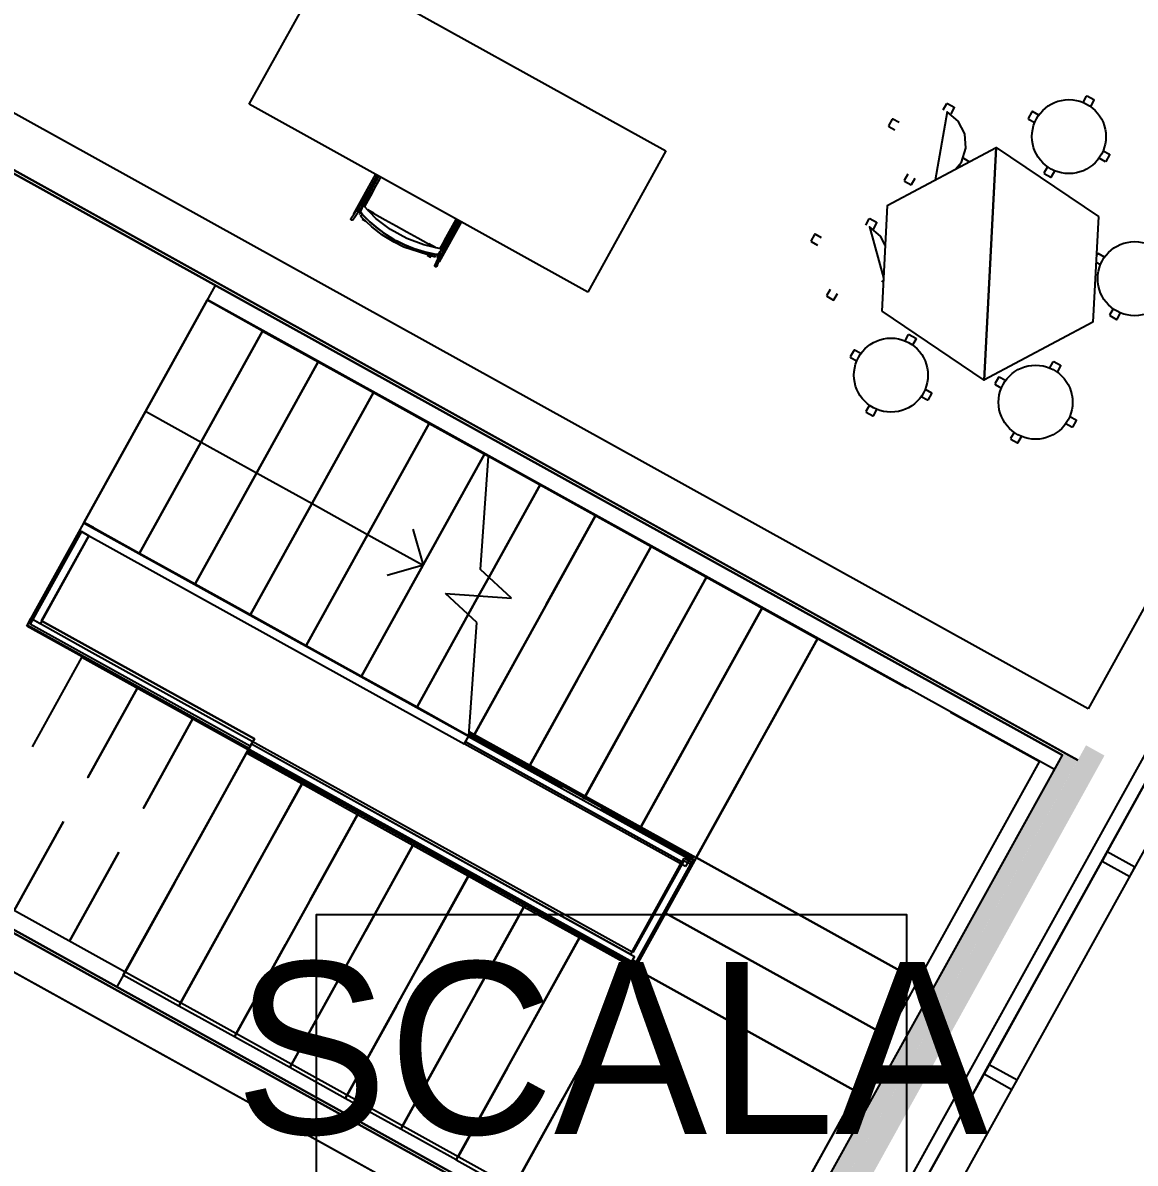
# Model space of a CAD drawing. Header units: metres. Extents: x 2.5 to 42.6, y 0.9 to 31.9.
# Drawn here: x 30.904 to 32.975, y 15.288 to 17.41 of the extents above; entities that cross this region are included whole.
import ezdxf

# ---------------------------------------------------------------- set-up
doc = ezdxf.new("R2010")
doc.units = ezdxf.units.M
for name, color, linetype in [('ARREDI', 9, 'Continuous'), ('PARETI_STRUTTURE', 7, 'Continuous'), ('PILASTRI_SETTI', 8, 'Continuous'), ('PORTE_SCALE', 2, 'Continuous'), ('WAYFINDING_RIQUADRI', 7, 'Continuous'), ('WAYFINDING_TESTI', 7, 'Continuous')]:
    doc.layers.add(name, color=color, linetype=linetype)

msp = doc.modelspace()

# ---------------------------------------------------------------- linework, layer by layer
at = {"layer": 'ARREDI'}
for points in [[(31.3256, 17.2582), (31.471, 17.5207)], [(31.471, 17.5207), (32.1012, 17.1714)], [(32.8779, 17.2618), (32.8844, 17.2735)], [(32.8844, 17.2735), (32.8855, 17.2738)], [(32.8855, 17.2738), (32.8979, 17.267)], [(31.9558, 16.9089), (31.3256, 17.2582)], [(32.6177, 17.2479), (32.6242, 17.2597)], [(32.6242, 17.2597), (32.6253, 17.26)], [(32.6253, 17.26), (32.6377, 17.2531)], [(32.638, 17.252), (32.6315, 17.2403)], [(32.6377, 17.2531), (32.638, 17.252)], [(32.8982, 17.2659), (32.8917, 17.2542)], [(32.8979, 17.267), (32.8982, 17.2659)], [(32.5237, 17.2308), (32.5226, 17.2305)], [(32.5354, 17.2243), (32.5237, 17.2308)], [(32.6405, 17.1376), (32.6517, 17.1508), (32.6599, 17.1764), (32.6577, 17.2032), (32.6454, 17.2271), (32.6248, 17.2445), (32.6024, 17.1173)], [(32.7827, 17.2444), (32.7759, 17.232)], [(32.7759, 17.232), (32.7762, 17.2309)], [(32.7762, 17.2309), (32.7879, 17.2244)], [(32.7838, 17.2447), (32.7827, 17.2444)], [(32.7955, 17.2382), (32.7838, 17.2447)], [(32.5226, 17.2305), (32.5157, 17.2181)], [(32.5157, 17.2181), (32.516, 17.217)], [(32.516, 17.217), (32.5277, 17.2105)], [(32.1012, 17.1714), (31.9558, 16.9089)], [(32.5133, 17.07), (32.7161, 17.1777), (32.6935, 16.7452), (32.7161, 17.1777), (32.9065, 17.0495)], [(32.9153, 17.1718), (32.927, 17.1653)], [(32.6551, 17.158), (32.6667, 17.1515)], [(32.9194, 17.1515), (32.9077, 17.158)], [(32.9204, 17.1519), (32.9194, 17.1515)], [(32.9273, 17.1643), (32.9204, 17.1518)], [(32.927, 17.1653), (32.9273, 17.1643)], [(32.5514, 17.1282), (32.5449, 17.1165)], [(32.6501, 17.1427), (32.6475, 17.1442)], [(32.8115, 17.1421), (32.805, 17.1303)], [(32.805, 17.1303), (32.8053, 17.1293)], [(32.8053, 17.1293), (32.8177, 17.1224)], [(32.8188, 17.1227), (32.8253, 17.1344)], [(31.5702, 17.1226), (31.5683, 17.1191), (31.5609, 17.1058), (31.5535, 17.0924), (31.5461, 17.079), (31.5401, 17.0682)], [(32.5449, 17.1165), (32.5452, 17.1154)], [(32.5452, 17.1154), (32.5576, 17.1085)], [(32.5576, 17.1085), (32.5586, 17.1088)], [(32.5586, 17.1088), (32.5651, 17.1206)], [(32.8177, 17.1224), (32.8188, 17.1227)], [(31.5286, 17.0576), (31.528, 17.0581), (31.5276, 17.0588), (31.5275, 17.0595), (31.5275, 17.0596), (31.5276, 17.0602), (31.5277, 17.0603), (31.528, 17.0608), (31.5286, 17.0613), (31.5293, 17.0615)], [(31.5293, 17.0615), (31.5301, 17.0615), (31.5308, 17.0612), (31.5313, 17.0608), (31.5317, 17.0601), (31.5318, 17.0594), (31.5318, 17.0594), (31.5317, 17.0587), (31.5316, 17.0585), (31.5313, 17.058), (31.5307, 17.0576), (31.53, 17.0574)], [(31.5296, 17.0571), (31.532, 17.0625), (31.5326, 17.0638)], [(31.5336, 17.0687), (31.5331, 17.0692), (31.5327, 17.0699), (31.5326, 17.0706), (31.5327, 17.0713), (31.5329, 17.0718), (31.5329, 17.0718), (31.5331, 17.072), (31.5337, 17.0724), (31.5344, 17.0727)], [(31.6704, 16.9792), (31.6728, 16.9788), (31.6751, 16.9787), (31.6768, 16.9788), (31.6776, 16.9792), (31.6809, 16.9841), (31.6842, 16.989), (31.6508, 16.9965), (31.6188, 17.0087), (31.5888, 17.0254), (31.5615, 17.046), (31.5374, 17.0704), (31.535, 17.065), (31.5326, 17.0596)], [(31.5344, 17.0727), (31.5351, 17.0727), (31.5358, 17.0724), (31.5364, 17.0719), (31.5368, 17.0712), (31.5369, 17.0705)], [(31.5351, 17.0684), (31.5374, 17.0704)], [(31.5374, 17.0704), (31.5351, 17.0684)], [(31.5583, 17.0548), (31.5461, 17.0616)], [(31.5461, 17.0615), (31.5587, 17.0546), (31.5788, 17.0434), (31.599, 17.0322), (31.6192, 17.021), (31.6394, 17.0098), (31.6595, 16.9987), (31.6721, 16.9917)], [(32.5133, 17.07), (32.503, 16.8734)], [(31.5173, 17.0425), (31.5165, 17.0425), (31.5158, 17.0427), (31.5153, 17.0432), (31.5149, 17.0439), (31.5148, 17.0446), (31.5149, 17.0454), (31.5152, 17.0458), (31.5152, 17.0458), (31.5153, 17.046), (31.5159, 17.0465), (31.5166, 17.0467)], [(31.5191, 17.0445), (31.519, 17.0438), (31.5187, 17.0434), (31.5187, 17.0433), (31.5186, 17.0431), (31.518, 17.0427), (31.5173, 17.0425)], [(31.5196, 17.0542), (31.5196, 17.0542), (31.5197, 17.0542), (31.5199, 17.054), (31.5204, 17.0538)], [(31.5204, 17.0538), (31.521, 17.0535)], [(31.5304, 17.0548), (31.5312, 17.0537)], [(31.5312, 17.0537), (31.5305, 17.0547)], [(31.5363, 17.0534), (31.5347, 17.0554), (31.5334, 17.0573), (31.5327, 17.0587), (31.5325, 17.0596)], [(31.5326, 17.0596), (31.5327, 17.0587), (31.5335, 17.0572), (31.5348, 17.0553), (31.5364, 17.0534)], [(31.5329, 17.0506), (31.5327, 17.0505), (31.5327, 17.0505), (31.5328, 17.0505), (31.533, 17.0507), (31.5333, 17.051), (31.5338, 17.0515), (31.5344, 17.052), (31.5349, 17.0525)], [(31.5349, 17.0524), (31.5354, 17.0529), (31.5358, 17.0532), (31.5359, 17.0533)], [(31.5368, 17.0464), (31.5365, 17.0458), (31.5361, 17.0452), (31.5359, 17.0448), (31.5358, 17.0446)], [(31.5804, 17.0157), (31.5648, 17.0269), (31.5501, 17.0396), (31.5363, 17.0534)], [(31.5364, 17.0533), (31.5501, 17.0395), (31.5649, 17.0269), (31.5804, 17.0156)], [(31.6807, 16.9898), (31.6858, 16.9989), (31.6921, 17.0102), (31.6983, 17.0215), (31.7046, 17.0328), (31.7109, 17.0441)], [(32.4733, 17.0335), (32.4798, 17.0453)], [(32.4798, 17.0453), (32.4809, 17.0456)], [(32.4809, 17.0456), (32.4933, 17.0387)], [(32.9065, 17.0495), (32.8962, 16.8529)], [(32.5094, 16.9962), (32.5009, 17.0127), (32.4804, 17.0301), (32.5063, 16.9352)], [(32.4936, 17.0376), (32.4871, 17.0259)], [(32.4933, 17.0387), (32.4936, 17.0376)], [(31.5949, 17.0068), (31.5809, 17.0153)], [(31.581, 17.0153), (31.5949, 17.0068)], [(31.5998, 17.0041), (31.6147, 16.9966), (31.6327, 16.9893), (31.6513, 16.9835), (31.6702, 16.9792)], [(31.6704, 16.9791), (31.6514, 16.9835), (31.6328, 16.9893), (31.6147, 16.9966), (31.5998, 17.0041)], [(31.6721, 16.9917), (31.6599, 16.9985)], [(32.3782, 17.0161), (32.3713, 17.0037)], [(32.3713, 17.0037), (32.3716, 17.0027)], [(32.3716, 17.0027), (32.3833, 16.9962)], [(32.3792, 17.0164), (32.3782, 17.0161)], [(32.391, 17.0099), (32.3792, 17.0164)], [(31.6702, 16.9767), (31.67, 16.976), (31.6699, 16.9753)], [(31.6705, 16.9787), (31.6705, 16.9785), (31.6704, 16.9781), (31.6703, 16.9774)], [(31.6776, 16.9792), (31.6768, 16.9788), (31.6752, 16.9787), (31.6729, 16.9788), (31.6704, 16.9792)], [(31.6771, 16.9759), (31.6769, 16.9766), (31.677, 16.9773), (31.6772, 16.9778), (31.6773, 16.978), (31.6778, 16.9785), (31.6785, 16.9787), (31.6792, 16.9788), (31.68, 16.9785), (31.6806, 16.9781), (31.681, 16.9775)], [(31.681, 16.9775), (31.6811, 16.9767), (31.6811, 16.976), (31.6808, 16.9755), (31.6807, 16.9753), (31.6802, 16.9749), (31.6802, 16.9749), (31.6795, 16.9746), (31.6788, 16.9745), (31.6781, 16.9748), (31.6775, 16.9752)], [(31.6813, 16.9816), (31.6804, 16.9803), (31.678, 16.9767)], [(31.6842, 16.989), (31.6839, 16.9868)], [(31.6843, 16.9885), (31.6846, 16.9886), (31.6852, 16.9889), (31.686, 16.989), (31.6867, 16.9888), (31.6873, 16.9883), (31.6877, 16.9877)], [(31.6877, 16.9877), (31.6879, 16.987), (31.6878, 16.9862), (31.6877, 16.986), (31.6877, 16.986), (31.6875, 16.9856), (31.6869, 16.985), (31.6862, 16.9848), (31.6855, 16.9847)], [(32.9051, 16.9801), (32.9026, 16.9756)], [(32.9062, 16.9804), (32.9051, 16.9801)], [(32.9179, 16.9739), (32.9062, 16.9804)], [(31.6632, 16.974), (31.6633, 16.9742), (31.6635, 16.9746), (31.6638, 16.9752), (31.6642, 16.9758)], [(31.6698, 16.9748), (31.6698, 16.9745), (31.6698, 16.9745), (31.6698, 16.9745)], [(31.671, 16.9752), (31.6699, 16.9753)], [(31.6699, 16.9753), (31.671, 16.9752)], [(31.6712, 16.9572), (31.671, 16.9579), (31.6711, 16.9586), (31.6712, 16.9588), (31.6712, 16.9589), (31.6714, 16.9593), (31.672, 16.9598)], [(31.6751, 16.9588), (31.6753, 16.9581), (31.6752, 16.9574), (31.6751, 16.9571), (31.6751, 16.9571), (31.6749, 16.9567), (31.6743, 16.9562), (31.6737, 16.9559), (31.6729, 16.9559), (31.6722, 16.9561), (31.6716, 16.9565), (31.6712, 16.9571)], [(31.6734, 16.9749), (31.6723, 16.975)], [(31.6724, 16.975), (31.6737, 16.9749)], [(31.6763, 16.975), (31.6746, 16.9749)], [(31.6746, 16.9749), (31.6763, 16.975)], [(31.6786, 16.9661), (31.6791, 16.9658)], [(31.6792, 16.9658), (31.6796, 16.9656), (31.6799, 16.9654)], [(31.6799, 16.9654), (31.6799, 16.9654)], [(32.9021, 16.9647), (32.9103, 16.9601)], [(32.4069, 16.9138), (32.4004, 16.9021)], [(32.5059, 16.9282), (32.5031, 16.9298)], [(32.4004, 16.9021), (32.4007, 16.901)], [(32.4007, 16.901), (32.4131, 16.8941)], [(32.4131, 16.8941), (32.4142, 16.8944)], [(32.4142, 16.8944), (32.4207, 16.9062)], [(32.503, 16.8734), (32.6934, 16.7452)], [(32.9339, 16.8778), (32.9274, 16.866)], [(32.9412, 16.8584), (32.9477, 16.8701)], [(32.8962, 16.8529), (32.6934, 16.7452)], [(32.9274, 16.866), (32.9277, 16.865)], [(32.9277, 16.865), (32.9401, 16.8581)], [(32.9401, 16.8581), (32.9412, 16.8584)], [(32.5466, 16.818), (32.5531, 16.8297)], [(32.5531, 16.8297), (32.5542, 16.83)], [(32.5542, 16.83), (32.5666, 16.8231)], [(32.5669, 16.8221), (32.5604, 16.8103)], [(32.5666, 16.8231), (32.5669, 16.8221)], [(32.4515, 16.8005), (32.4446, 16.7881)], [(32.4446, 16.7881), (32.4449, 16.7871)], [(32.4449, 16.7871), (32.4566, 16.7806)], [(32.4525, 16.8008), (32.4515, 16.8005)], [(32.4643, 16.7943), (32.4525, 16.8008)], [(32.8158, 16.7676), (32.8223, 16.7793)], [(32.8223, 16.7793), (32.8234, 16.7796)], [(32.8234, 16.7796), (32.8358, 16.7727)], [(32.8361, 16.7717), (32.8296, 16.7599)], [(32.8358, 16.7727), (32.8361, 16.7717)], [(32.7206, 16.7502), (32.7138, 16.7378)], [(32.7217, 16.7505), (32.7206, 16.7502)], [(32.7335, 16.744), (32.7217, 16.7505)], [(32.584, 16.728), (32.5957, 16.7215)], [(32.5957, 16.7215), (32.596, 16.7204)], [(32.7138, 16.7378), (32.7141, 16.7367)], [(32.7141, 16.7367), (32.7258, 16.7302)], [(32.5881, 16.7077), (32.5764, 16.7142)], [(32.5892, 16.708), (32.5881, 16.7077)], [(32.596, 16.7204), (32.5892, 16.708)], [(32.4802, 16.6982), (32.4737, 16.6865)], [(32.4737, 16.6865), (32.474, 16.6854)], [(32.474, 16.6854), (32.4864, 16.6785)], [(32.4875, 16.6788), (32.494, 16.6906)], [(32.4864, 16.6785), (32.4875, 16.6788)], [(32.8573, 16.6573), (32.8456, 16.6638)], [(32.8532, 16.6776), (32.8649, 16.6711)], [(32.8652, 16.67), (32.8584, 16.6576)], [(32.8649, 16.6711), (32.8652, 16.67)], [(32.7494, 16.6478), (32.7429, 16.6361)], [(32.7567, 16.6285), (32.7632, 16.6402)], [(32.8584, 16.6576), (32.8573, 16.6573)], [(32.7429, 16.6361), (32.7432, 16.635)], [(32.7432, 16.635), (32.7556, 16.6282)], [(32.7556, 16.6282), (32.7567, 16.6285)], [(31.7707, 16.6035), (32.3836, 16.2637)], [(31.7335, 16.0818), (31.0172, 16.4788), (31.0096, 16.465)], [(31.0172, 16.4788), (31.0181, 16.4804)], [(31.0181, 16.4804), (31.0172, 16.4788)], [(31.0207, 16.4769), (31.0216, 16.4785), (31.0353, 16.4708), (31.0345, 16.4693)], [(31.0207, 16.4769), (31.0216, 16.4785)], [(31.0345, 16.4693), (31.0353, 16.4708), (31.0216, 16.4785)], [(31.3274, 16.0638), (30.9176, 16.2909), (31.0131, 16.4631)], [(31.0131, 16.4631), (30.9176, 16.2909)], [(31.0268, 16.4555), (30.936, 16.2916), (30.9222, 16.2993), (31.0131, 16.4631), (30.9222, 16.2993)], [(31.0268, 16.4555), (30.939, 16.2971), (31.0268, 16.4555), (30.936, 16.2916)], [(31.0096, 16.465), (31.7258, 16.068)], [(30.9112, 16.2874), (30.9188, 16.3012)], [(31.0221, 16.2439), (30.9188, 16.3012)], [(30.936, 16.2916), (30.9222, 16.2993)], [(31.0145, 16.2301), (30.9112, 16.2874)], [(31.3274, 16.0638), (30.9176, 16.2909)], [(32.5492, 16.1719), (32.3836, 16.2638)], [(32.6981, 15.4628), (32.9177, 15.8588), (33.1372, 16.2548)], [(32.0399, 15.6798), (31.0221, 16.2439)], [(30.9218, 16.0629), (31.0136, 16.2286)], [(32.0467, 15.6559), (31.0136, 16.2286)], [(32.046, 15.6584), (31.0145, 16.2301)], [(32.7969, 16.0347), (32.6312, 16.1265)], [(32.1526, 15.855), (31.7346, 16.0867), (32.1457, 15.8588)], [(31.3297, 16.068), (32.0357, 15.6767), (32.135, 15.8557)], [(31.3297, 16.068), (32.0426, 15.6728)], [(32.1376, 15.8398), (31.7258, 16.068), (31.7335, 16.0818)], [(32.0357, 15.6767), (32.1311, 15.8488), (31.7281, 16.0722)], [(31.7282, 16.0722), (32.1312, 15.8489)], [(31.7335, 16.0818), (32.1452, 15.8536)], [(31.7344, 16.0834), (31.9085, 15.9869)], [(32.035, 15.6591), (31.3221, 16.0542)], [(32.0418, 15.6552), (31.3221, 16.0542)], [(32.2309, 15.0136), (32.7969, 16.0347)], [(31.9804, 15.947), (32.1546, 15.8505)], [(32.1526, 15.855), (32.0418, 15.6553)], [(32.135, 15.8557), (32.1487, 15.8481)], [(32.1452, 15.8536), (32.1376, 15.8398)], [(32.1418, 15.8518), (32.1457, 15.8588), (32.1418, 15.8519)], [(32.1452, 15.8499), (32.1491, 15.8569), (32.1457, 15.8588)], [(32.1491, 15.8569), (32.1457, 15.8588)], [(32.1345, 15.8505), (32.0399, 15.6798)], [(32.1487, 15.8481), (32.0457, 15.6621)], [(32.046, 15.6584), (32.1483, 15.8429), (32.1345, 15.8505)], [(32.1546, 15.8505), (32.0467, 15.6559)], [(31.8177, 15.2427), (30.7845, 15.8153)], [(32.0426, 15.6728), (32.035, 15.6591)], [(32.0368, 15.6626), (32.0438, 15.6587), (32.0457, 15.6621)], [(32.0387, 15.666), (32.0457, 15.6621), (32.0388, 15.666)], [(32.0438, 15.6587), (32.0457, 15.6621)], [(32.4786, 15.0667), (32.66, 15.3939), (32.6982, 15.4628)], [(31.8177, 15.2427), (31.9095, 15.4083), (31.8177, 15.2427), (31.9833, 15.1509)]]:
    msp.add_lwpolyline(points, dxfattribs=at)
for points in [[(31.7717, 16.378), (31.8671, 16.5501)], [(31.8786, 16.3272), (31.9704, 16.4928)], [(31.0268, 16.4555), (31.0131, 16.4631)], [(31.9819, 16.2699), (32.0737, 16.4355)], [(32.0852, 16.2126), (32.177, 16.3783)], [(31.7334, 16.3088), (31.7525, 16.3434)], [(32.1885, 16.1554), (32.2803, 16.321)], [(31.3351, 16.0776), (30.939, 16.2971)], [(32.2918, 16.0981), (32.3836, 16.2637)], [(33.1373, 16.2548), (32.9178, 15.8588), (32.9181, 15.8586), (33.1376, 16.2546)], [(31.7413, 16.0795), (31.8331, 16.2452)], [(31.1169, 16.1713), (31.0251, 16.0057)], [(31.8446, 16.0223), (31.9364, 16.1879)], [(31.9479, 15.965), (32.0397, 16.1306)], [(31.2202, 16.114), (31.1284, 15.9484)], [(31.3297, 16.068), (31.3221, 16.0542)], [(31.3274, 16.0638), (31.3351, 16.0776)], [(32.0512, 15.9078), (32.1431, 16.0734)], [(31.3235, 16.0568), (31.2317, 15.8911)], [(32.1546, 15.8505), (32.2464, 16.0161)], [(31.4269, 15.9995), (31.335, 15.8339)], [(31.5302, 15.9422), (31.4384, 15.7766)], [(30.9797, 15.9237), (30.8879, 15.758)], [(31.6335, 15.885), (31.5417, 15.7194)], [(31.083, 15.8664), (30.9912, 15.7008)], [(32.9178, 15.8587), (32.6983, 15.4627), (32.6986, 15.4625), (32.9181, 15.8586)], [(31.1863, 15.8091), (31.0945, 15.6435)], [(31.7368, 15.8277), (31.645, 15.6621)], [(31.8401, 15.7705), (31.7483, 15.6048)], [(31.2896, 15.7519), (31.1978, 15.5862)], [(31.9434, 15.7132), (31.8516, 15.5476)], [(31.3929, 15.6946), (31.3011, 15.529)], [(32.0467, 15.6559), (31.9549, 15.4903)], [(31.4962, 15.6373), (31.4044, 15.4717)], [(31.5995, 15.5801), (31.5077, 15.4145)], [(31.7029, 15.5228), (31.611, 15.3572)], [(31.8062, 15.4656), (31.7144, 15.2999)], [(32.6983, 15.4627), (32.4787, 15.0667), (32.4791, 15.0665), (32.6986, 15.4625)]]:
    msp.add_lwpolyline(points, close=True, dxfattribs=at)
for centre in [(32.8516, 17.1981), (32.974, 16.9338), (32.5203, 16.7543), (32.7895, 16.7039)]:
    msp.add_circle(centre, 0.0689, dxfattribs=at)
at = {"layer": 'PARETI_STRUTTURE'}
for points in [[(32.8871, 16.1332), (30.6341, 17.382)], [(32.8423, 16.0523), (30.5806, 17.3059), (30.5778, 17.3007)], [(30.5806, 17.3059), (32.8681, 16.038)], [(32.2429, 14.971), (32.8394, 16.0471), (30.5829, 17.2978)], [(30.5829, 17.2978), (32.8394, 16.0471)], [(31.5605, 17.128), (31.5196, 17.0542)], [(31.534, 17.0711), (31.5643, 17.1259)], [(31.5665, 17.1247), (31.5355, 17.0688)], [(31.5401, 17.0682), (31.5703, 17.1226)], [(31.533, 17.0718), (31.5151, 17.0458)], [(31.5187, 17.0434), (31.5365, 17.0693)], [(31.5277, 17.0603), (31.5327, 17.071)], [(31.5316, 17.0618), (31.5311, 17.0609)], [(31.5366, 17.0691), (31.5366, 17.069), (31.5365, 17.0689), (31.5365, 17.0688), (31.5364, 17.0686), (31.5364, 17.0685), (31.5363, 17.0684), (31.5362, 17.0683), (31.5362, 17.0682), (31.5361, 17.0681), (31.5361, 17.0679), (31.536, 17.0678), (31.536, 17.0677), (31.5359, 17.0676), (31.5359, 17.0675), (31.5358, 17.0673), (31.5357, 17.0672), (31.5357, 17.0671), (31.5356, 17.067), (31.5356, 17.0669), (31.5355, 17.0667), (31.5355, 17.0666), (31.5354, 17.0665), (31.5353, 17.0664), (31.5353, 17.0663), (31.5352, 17.0662), (31.5352, 17.066), (31.5351, 17.0659), (31.5351, 17.0658), (31.535, 17.0657), (31.535, 17.0656), (31.5349, 17.0654), (31.5348, 17.0653), (31.5348, 17.0652), (31.5347, 17.0651), (31.5347, 17.065), (31.5346, 17.0649), (31.5346, 17.0647), (31.5345, 17.0646), (31.5345, 17.0645), (31.5344, 17.0644), (31.5343, 17.0643), (31.5343, 17.0641), (31.5342, 17.064), (31.5342, 17.0639), (31.5341, 17.0638), (31.534, 17.0637), (31.534, 17.0636), (31.5339, 17.0634), (31.5339, 17.0633), (31.5338, 17.0632), (31.5338, 17.0631), (31.5337, 17.063), (31.5337, 17.0628), (31.5336, 17.0627), (31.5335, 17.0626), (31.5335, 17.0625), (31.5334, 17.0624), (31.5334, 17.0622), (31.5333, 17.0621), (31.5333, 17.062), (31.5332, 17.0619), (31.5332, 17.0618), (31.5331, 17.0616), (31.533, 17.0615), (31.533, 17.0614), (31.5329, 17.0613), (31.5329, 17.0612), (31.5328, 17.0611), (31.5328, 17.0609), (31.5327, 17.0608), (31.5327, 17.0607), (31.5326, 17.0606), (31.5325, 17.0605), (31.5325, 17.0603), (31.5324, 17.0602), (31.5324, 17.0601), (31.5323, 17.06), (31.5323, 17.0599), (31.5322, 17.0597), (31.5321, 17.0596), (31.5321, 17.0595), (31.532, 17.0594), (31.532, 17.0593), (31.5319, 17.0592), (31.5319, 17.059), (31.5318, 17.0589), (31.5318, 17.0588), (31.5317, 17.0587), (31.5316, 17.0586), (31.5316, 17.0585)], [(31.5324, 17.0684), (31.5339, 17.0709)], [(31.5952, 17.0016), (31.5738, 17.015), (31.5537, 17.0304), (31.5353, 17.0477), (31.5327, 17.0505)], [(31.5358, 17.0445), (31.5425, 17.0408)], [(31.5359, 17.0534), (31.554, 17.0359), (31.5737, 17.0203), (31.5948, 17.0068), (31.5973, 17.0054)], [(31.7111, 17.0446), (31.6807, 16.9898)], [(31.6843, 16.9874), (31.7149, 17.0425)], [(31.717, 17.0413), (31.6851, 16.9837)], [(31.6799, 16.9654), (31.7208, 17.0392)], [(31.6698, 16.9745), (31.6133, 16.9925), (31.5952, 17.0016)], [(31.5973, 17.0054), (31.6199, 16.9944), (31.6434, 16.9857), (31.6676, 16.9793), (31.6705, 16.9788)], [(31.6569, 16.9774), (31.6631, 16.9739)], [(31.6751, 16.9571), (31.6877, 16.986)], [(31.6772, 16.9778), (31.6835, 16.9877)], [(31.6808, 16.9809), (31.6789, 16.9765)], [(31.6795, 16.9786), (31.68, 16.9795)], [(31.6838, 16.9877), (31.6833, 16.9867)], [(31.6785, 16.9756), (31.6712, 16.9589)], [(31.2624, 16.9212), (30.9123, 16.2894)], [(31.3505, 16.8364), (31.2472, 16.8936), (31.0181, 16.4804), (31.2472, 16.8936)], [(32.8247, 16.0206), (31.2478, 16.8947)], [(31.3505, 16.8364), (31.1214, 16.4231), (31.3505, 16.8364), (31.4538, 16.7791)], [(31.4538, 16.7791), (31.2247, 16.3659), (31.4538, 16.7791), (31.5571, 16.7219)], [(31.5571, 16.7219), (31.3281, 16.3086), (31.5571, 16.7219), (31.6604, 16.6646)], [(31.1327, 16.687), (31.236, 16.6298)], [(31.6604, 16.6646), (31.4314, 16.2513), (31.6604, 16.6646), (31.7637, 16.6073)], [(31.236, 16.6298), (31.3393, 16.5725)], [(31.7637, 16.6073), (31.5347, 16.1941), (31.7637, 16.6073), (31.7707, 16.6035)], [(31.756, 16.3925), (31.7707, 16.6035)], [(31.3393, 16.5725), (31.4426, 16.5152)], [(31.4426, 16.5152), (31.5459, 16.458)], [(31.0181, 16.4804), (31.0216, 16.4785)], [(31.0353, 16.4708), (31.1214, 16.4231)], [(31.63, 16.4676), (31.6492, 16.4007), (31.5823, 16.3815)], [(31.5459, 16.458), (31.6492, 16.4007)], [(31.1214, 16.4231), (31.2248, 16.3659)], [(31.8139, 16.3391), (31.756, 16.3925)], [(31.2248, 16.3659), (31.3281, 16.3086)], [(31.6912, 16.3477), (31.8139, 16.3391)], [(31.7491, 16.2943), (31.6912, 16.3477)], [(32.9927, 16.3237), (32.8871, 16.1332)], [(31.3281, 16.3086), (31.4314, 16.2513)], [(30.9123, 16.2894), (31.3255, 16.0603)], [(31.7344, 16.0834), (31.7491, 16.2943)], [(32.3409, 14.8707), (32.975, 16.0148), (33.1101, 16.2586), (33.0529, 16.2903)], [(29.999, 16.2564), (30.0041, 16.2535), (29.9864, 16.2216), (32.2429, 14.971)], [(31.4314, 16.2513), (31.5347, 16.1941)], [(32.9229, 15.8672), (33.1328, 16.246)], [(32.2401, 14.9658), (29.9784, 16.2193)], [(29.9836, 16.2165), (32.2401, 14.9658)], [(32.2429, 14.971), (29.9864, 16.2217)], [(32.9698, 15.8299), (33.1893, 16.226)], [(31.5347, 16.1941), (31.638, 16.1368)], [(29.9651, 16.1547), (32.2353, 14.8964)], [(31.638, 16.1368), (31.7344, 16.0834)], [(31.7349, 16.091), (31.7447, 16.0856)], [(31.7447, 16.0856), (31.848, 16.0283)], [(31.3255, 16.0603), (31.0792, 15.616)], [(31.0911, 15.6375), (31.3202, 16.0507)], [(31.4235, 15.9935), (31.3202, 16.0507)], [(32.8681, 16.038), (32.8423, 16.0523)], [(31.848, 16.0283), (31.9513, 15.971)], [(32.5139, 15.5242), (32.5712, 15.6275), (32.1579, 15.8565), (32.5712, 15.6275), (32.7974, 16.0357)], [(32.2615, 15.0045), (32.8351, 16.0393)], [(30.232, 16.0068), (32.2095, 14.9107), (32.1242, 14.7568), (32.15, 14.7424)], [(32.3422, 14.8732), (32.975, 16.0148)], [(31.1945, 15.5802), (31.4235, 15.9935), (31.1945, 15.5802), (31.0911, 15.6375)], [(31.5268, 15.9362), (31.4235, 15.9935)], [(31.9513, 15.971), (32.0546, 15.9138)], [(31.2978, 15.523), (31.5268, 15.9362), (31.2978, 15.523), (31.1944, 15.5802)], [(31.6301, 15.8789), (31.5268, 15.9362)], [(32.0546, 15.9138), (32.1579, 15.8565)], [(31.4011, 15.4657), (31.6301, 15.8789), (31.4011, 15.4657), (31.2978, 15.523)], [(31.7334, 15.8217), (31.6301, 15.8789)], [(32.1579, 15.8565), (32.1006, 15.7532)], [(32.7034, 15.4711), (32.9133, 15.85)], [(31.5044, 15.4084), (31.7334, 15.8217), (31.5044, 15.4084), (31.4011, 15.4657)], [(31.8368, 15.7644), (31.7334, 15.8217)], [(32.7503, 15.4339), (32.9698, 15.8299)], [(31.6077, 15.3512), (31.8368, 15.7644), (31.6077, 15.3512), (31.5044, 15.4084)], [(31.9401, 15.7072), (31.8368, 15.7644)], [(32.1006, 15.7532), (32.0434, 15.6499)], [(32.5139, 15.5242), (32.1006, 15.7532), (32.5139, 15.5242), (32.4566, 15.4208)], [(31.711, 15.2939), (31.9401, 15.7072), (31.711, 15.2939), (31.6077, 15.3512)], [(32.0434, 15.6499), (31.9401, 15.7072)], [(31.711, 15.2939), (31.8143, 15.2366), (32.0434, 15.6499), (31.8143, 15.2366), (32.2276, 15.0076)], [(32.4839, 15.0751), (32.6938, 15.4539)], [(32.5307, 15.0379), (32.7503, 15.4339)], [(32.2276, 15.0076), (32.4566, 15.4208)]]:
    msp.add_lwpolyline(points, dxfattribs=at)
for points in [[(31.2472, 16.8936), (31.2477, 16.8947)], [(31.3505, 16.8364), (31.3511, 16.8374)], [(31.4538, 16.7791), (31.4544, 16.7801)], [(31.5571, 16.7219), (31.5577, 16.7229)], [(31.6604, 16.6646), (31.661, 16.6656)], [(31.7637, 16.6073), (31.7643, 16.6084)], [(31.7717, 16.378), (31.8676, 16.5511)], [(31.7447, 16.0856), (31.9709, 16.4938)], [(31.848, 16.0283), (32.0743, 16.4366)], [(31.7525, 16.3434), (31.7717, 16.378)], [(31.9513, 15.971), (32.1776, 16.3793)], [(31.7334, 16.3088), (31.7525, 16.3434)], [(32.0546, 15.9138), (32.2809, 16.322)], [(31.638, 16.1368), (31.7334, 16.3088)], [(32.1579, 15.8565), (32.3842, 16.2648)], [(32.9229, 15.8672), (32.9133, 15.8499), (32.965, 15.8213), (32.9745, 15.8385)], [(32.0434, 15.6499), (32.4566, 15.4208)], [(32.7034, 15.4711), (32.6938, 15.4539), (32.7455, 15.4253), (32.755, 15.4425)]]:
    msp.add_lwpolyline(points, close=True, dxfattribs=at)
at = {"layer": 'PILASTRI_SETTI'}
for points in [[(32.2851, 14.9048), (32.9178, 16.0464), (32.2506, 14.9239), (32.8834, 16.0655)], [(32.2659, 14.9515), (32.8681, 16.038), (32.2401, 14.9658), (32.8423, 16.0523)]]:
    msp.add_solid(points, dxfattribs=at)
at = {"layer": 'PORTE_SCALE'}
msp.add_arc((38.7932, 12.4138), 8.4496, 147.24518, 147.32499, dxfattribs=at)
at = {"layer": 'WAYFINDING_RIQUADRI'}
msp.add_lwpolyline([(31.45, 15.25), (32.55, 15.25), (32.55, 15.75), (31.45, 15.75)], close=True, dxfattribs=at)

# ---------------------------------------------------------------- texts
at = {"layer": 'WAYFINDING_TESTI', "insert": (32, 15.5), "char_height": 0.32, "attachment_point": 5}
msp.add_mtext('SCALA', dxfattribs=at)

doc.saveas('drawing.dxf')
